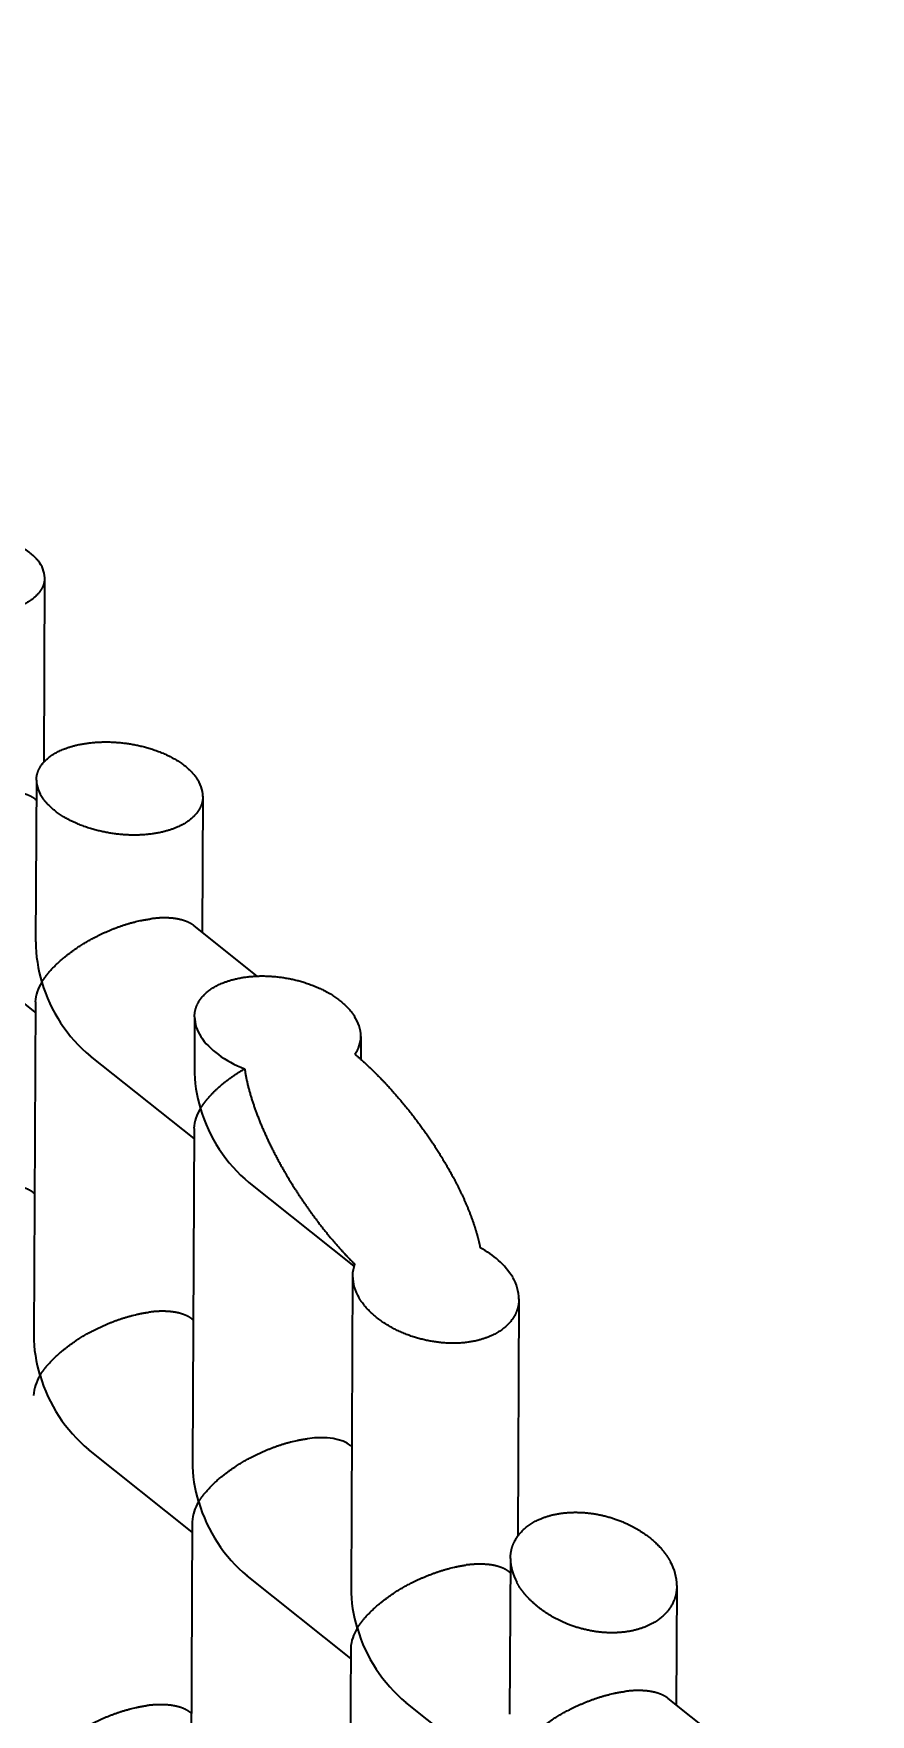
# Model space of a CAD drawing. Extents: x 23 to 587, y 4 to 413.
# Drawn here: x 424.98 to 427.5, y 160.91 to 165.95 of the extents above; entities that cross this region are included whole.
import ezdxf

# ---------------------------------------------------------------- set-up
doc = ezdxf.new("R2010")
doc.units = 0
doc.layers.get('0').update_dxf_attribs({"lineweight": 13})

# ---------------------------------------------------------------- blocks, each defined once
blk = doc.blocks.new('BLOCK6941')
at = {"color": 7, "lineweight": 35, "ltscale": 0.027688}
blk.add_line((-2.398, 42.559), (-2.403, 41.452), dxfattribs=at)
at = {"color": 7, "lineweight": 35, "ltscale": 0.024285}
blk.add_line((-2.447, 41.345), (-2.452, 40.373), dxfattribs=at)
at = {"color": 7, "lineweight": 35, "ltscale": 0.00016101}
for p, q in [((-2.447, 41.224), (-2.452, 41.228)), ((-2.459, 38.861), (-2.464, 38.865)), ((-1.506, 38.102), (-1.511, 38.106)), ((-0.553, 37.343), (-0.558, 37.347)), ((0.4, 36.583), (0.395, 36.587)), ((-1.517, 35.739), (-1.522, 35.743))]:
    blk.add_line(p, q, dxfattribs=at)
at = {"color": 7, "lineweight": 35, "ltscale": 0.020424}
blk.add_line((-1.447, 41.247), (-1.451, 40.43), dxfattribs=at)
at = {"color": 7, "lineweight": 35, "ltscale": 0.019884}
for p, q in [((-2.454, 39.95), (-3.076, 40.446)), ((-1.5, 39.191), (-2.123, 39.687)), ((-1.512, 36.828), (-2.134, 37.324)), ((-0.559, 36.069), (-1.181, 36.564)), ((0.394, 35.309), (-0.228, 35.805))]:
    blk.add_line(p, q, dxfattribs=at)
at = {"color": 7, "lineweight": 35, "ltscale": 0.012094}
blk.add_line((-1.121, 40.167), (-1.499, 40.469), dxfattribs=at)
at = {"color": 7, "lineweight": 35, "ltscale": 0.050027}
for p, q in [((-2.453, 40.012), (-2.463, 38.011)), ((-1.5, 39.252), (-1.51, 37.251)), ((-1.512, 36.89), (-1.521, 34.889)), ((-0.558, 36.13), (-0.568, 34.129))]:
    blk.add_line(p, q, dxfattribs=at)
at = {"color": 7, "lineweight": 35, "ltscale": 0.007727}
blk.add_line((-1.497, 39.923), (-1.498, 39.614), dxfattribs=at)
at = {"color": 7, "lineweight": 35, "ltscale": 0.003466}
blk.add_line((-0.498, 39.805), (-0.498, 39.667), dxfattribs=at)
at = {"color": 7, "lineweight": 35, "ltscale": 0.020154}
blk.add_line((-0.539, 38.425), (-1.169, 38.927), dxfattribs=at)
at = {"color": 7, "lineweight": 35, "ltscale": 0.046867}
blk.add_line((-0.548, 38.367), (-0.557, 36.492), dxfattribs=at)
at = {"color": 7, "lineweight": 35, "ltscale": 0.035605}
blk.add_line((0.452, 38.228), (0.445, 36.803), dxfattribs=at)
at = {"color": 7, "lineweight": 35, "ltscale": 0.023382}
blk.add_line((0.401, 36.668), (0.396, 35.733), dxfattribs=at)
at = {"color": 7, "lineweight": 35, "ltscale": 0.01792}
blk.add_line((1.4, 36.506), (1.397, 35.789), dxfattribs=at)
at = {"color": 7, "lineweight": 35, "ltscale": 0.01497}
blk.add_line((1.817, 35.455), (1.349, 35.828), dxfattribs=at)
at = {"color": 7, "lineweight": 35}
for centre, radius, start, end in [((-2.561, 42.554), 0.164, 1.8718, 39.8976), ((-2.257, 41.35), 0.19, 181.6178, 216.858), ((-1.638, 41.242), 0.191, 1.4617, 36.7385), ((-1.614, 40.376), 0.837, 180.1991, 197.116), ((-2.215, 39.998), 0.239, 146.5034, 176.6622), ((-1.538, 40.387), 0.913, 196.3594, 230.1725), ((-1.276, 39.928), 0.221, 181.3, 214.0367), ((-0.72, 39.801), 0.222, 1.1647, 33.9278), ((-0.682, 39.807), 0.184, 323.5641, 359.399), ((-0.661, 39.617), 0.837, 180.1991, 197.116), ((-1.262, 39.239), 0.239, 146.5034, 176.6622), ((-0.585, 39.628), 0.913, 196.3619, 230.1623), ((-0.003, 38.091), 0.496, 32.5779, 63.3847), ((-0.347, 38.366), 0.201, 159.3992, 179.8391), ((-0.291, 38.371), 0.257, 181.0485, 211.4778), ((0.194, 38.223), 0.258, 0.9253, 31.378), ((-1.626, 38.014), 0.837, 180.2046, 197.1191), ((-2.226, 37.635), 0.239, 146.5296, 176.692), ((-1.549, 38.025), 0.913, 196.3619, 230.1623), ((-0.673, 37.254), 0.837, 180.1991, 197.116), ((-1.273, 36.876), 0.239, 146.5296, 176.692), ((-0.596, 37.265), 0.913, 196.3619, 230.1623), ((0.699, 36.672), 0.298, 180.851, 209.1314), ((1.101, 36.502), 0.3, 0.741, 29.0388), ((0.28, 36.495), 0.837, 180.1991, 197.116), ((-0.32, 36.117), 0.239, 146.5034, 176.6622), ((0.357, 36.506), 0.913, 196.3594, 230.1725)]:
    blk.add_arc(centre, radius, start, end, dxfattribs=at)
for centre, major_axis, ratio, start_param, end_param in [((-1.007, 39.857), (0.486, -0.099), 0.584844, 3.653467, 4.434674), ((-1.011, 37.068), (0.489, 0.234), 0.464922, 0.221717, 0.956598)]:
    blk.add_ellipse(centre, major_axis=major_axis, ratio=ratio, start_param=start_param, end_param=end_param, dxfattribs=at)
for points, knots in [([(-3.397, 42.637), (-3.397, 42.67), (-3.387, 42.701), (-3.366, 42.731), (-3.294, 42.792), (-3.182, 42.832), (-3.108, 42.847), (-2.923, 42.861), (-2.733, 42.832), (-2.628, 42.801), (-2.525, 42.749), (-2.458, 42.685), (-2.449, 42.676), (-2.442, 42.668), (-2.435, 42.659)], [0, 0, 0, 0, 0, 0, 0.490845, 0.490845, 0.490845, 1.174623, 1.174623, 1.174623, 2.116609, 2.116609, 2.116609, 2.255986, 2.255986, 2.255986, 2.255986, 2.255986, 2.255986]), ([(-2.398, 42.559), (-2.398, 42.527), (-2.408, 42.494), (-2.43, 42.464), (-2.501, 42.401), (-2.613, 42.36), (-2.688, 42.346), (-2.872, 42.331), (-3.062, 42.362), (-3.167, 42.395), (-3.27, 42.448), (-3.338, 42.512), (-3.346, 42.521), (-3.353, 42.53), (-3.36, 42.538)], [0, 0, 0, 0, 0, 0, 0.492024, 0.492024, 0.492024, 1.176948, 1.176948, 1.176948, 2.120283, 2.120283, 2.120283, 2.25961, 2.25961, 2.25961, 2.25961, 2.25961, 2.25961]), ([(-2.447, 41.345), (-2.447, 41.38), (-2.436, 41.414), (-2.415, 41.446), (-2.343, 41.513), (-2.231, 41.555), (-2.156, 41.57), (-1.97, 41.584), (-1.779, 41.549), (-1.675, 41.513), (-1.573, 41.455), (-1.507, 41.385), (-1.499, 41.376), (-1.491, 41.366), (-1.485, 41.357)], [0, 0, 0, 0, 0, 0, 0.497094, 0.497094, 0.497094, 1.18585, 1.18585, 1.18585, 2.134776, 2.134776, 2.134776, 2.275014, 2.275014, 2.275014, 2.275014, 2.275014, 2.275014]), ([(-2.452, 41.228), (-2.476, 41.247), (-2.507, 41.262), (-2.545, 41.272), (-2.604, 41.278), (-2.669, 41.275), (-2.683, 41.274), (-2.698, 41.272), (-2.713, 41.27)], [0, 0, 0, 0, 0, 0, 0.4890695, 0.4890695, 0.4890695, 0.6239272, 0.6239272, 0.6239272, 0.6239272, 0.6239272, 0.6239272]), ([(-1.447, 41.247), (-1.447, 41.212), (-1.458, 41.177), (-1.479, 41.144), (-1.55, 41.076), (-1.663, 41.032), (-1.738, 41.017), (-1.924, 41.004), (-2.115, 41.041), (-2.22, 41.078), (-2.321, 41.137), (-2.387, 41.208), (-2.395, 41.217), (-2.403, 41.227), (-2.409, 41.236)], [0, 0, 0, 0, 0, 0, 0.498451, 0.498451, 0.498451, 1.188598, 1.188598, 1.188598, 2.139077, 2.139077, 2.139077, 2.279283, 2.279283, 2.279283, 2.279283, 2.279283, 2.279283]), ([(-2.415, 40.13), (-2.399, 40.156), (-2.379, 40.183), (-2.356, 40.21), (-2.273, 40.293), (-2.159, 40.372), (-2.066, 40.424), (-1.942, 40.474), (-1.817, 40.502), (-1.798, 40.505), (-1.778, 40.508), (-1.76, 40.511)], [0, 0, 0, 0, 0, 0, 0.437223, 0.437223, 0.437223, 1.382095, 1.382095, 1.382095, 1.555484, 1.555484, 1.555484, 1.555484, 1.555484, 1.555484]), ([(-1.499, 40.469), (-1.523, 40.487), (-1.554, 40.502), (-1.592, 40.513), (-1.651, 40.519), (-1.716, 40.516), (-1.73, 40.514), (-1.745, 40.513), (-1.76, 40.511)], [0, 0, 0, 0, 0, 0, 0.4890695, 0.4890695, 0.4890695, 0.6239272, 0.6239272, 0.6239272, 0.6239272, 0.6239272, 0.6239272]), ([(-1.497, 39.923), (-1.497, 39.961), (-1.486, 39.998), (-1.466, 40.032), (-1.394, 40.105), (-1.281, 40.15), (-1.205, 40.166), (-1.017, 40.178), (-0.826, 40.137), (-0.722, 40.096), (-0.622, 40.032), (-0.557, 39.955), (-0.549, 39.945), (-0.542, 39.935), (-0.535, 39.925)], [0, 0, 0, 0, 0, 0, 0.504291, 0.504291, 0.504291, 1.199174, 1.199174, 1.199174, 2.156423, 2.156423, 2.156423, 2.297663, 2.297663, 2.297663, 2.297663, 2.297663, 2.297663]), ([(-0.533, 39.698), (-0.437, 39.616), (-0.351, 39.529), (-0.271, 39.44), (-0.124, 39.258), (-0.002, 39.069), (0.053, 38.973), (0.126, 38.829), (0.18, 38.682), (0.196, 38.633), (0.209, 38.584), (0.219, 38.535)], [0, 0, 0, 0, 0, 0, 1.280481, 1.280481, 1.280481, 2.534578, 2.534578, 2.534578, 3.146026, 3.146026, 3.146026, 3.146026, 3.146026, 3.146026]), ([(-1.462, 39.371), (-1.447, 39.394), (-1.43, 39.419), (-1.409, 39.443), (-1.362, 39.493), (-1.303, 39.541), (-1.27, 39.565), (-1.234, 39.589), (-1.196, 39.611)], [0, 0, 0, 0, 0, 0, 0.3977059, 0.3977059, 0.3977059, 0.8192552, 0.8192552, 0.8192552, 0.8192552, 0.8192552, 0.8192552]), ([(-1.196, 39.611), (-1.183, 39.516), (-1.156, 39.421), (-1.123, 39.328), (-1.04, 39.137), (-0.934, 38.948), (-0.875, 38.854), (-0.776, 38.712), (-0.663, 38.574), (-0.622, 38.527), (-0.58, 38.482), (-0.535, 38.437)], [0, 0, 0, 0, 0, 0, 1.235612, 1.235612, 1.235612, 2.488672, 2.488672, 2.488672, 3.134192, 3.134192, 3.134192, 3.134192, 3.134192, 3.134192]), ([(-2.464, 38.865), (-2.487, 38.884), (-2.518, 38.899), (-2.557, 38.909), (-2.615, 38.915), (-2.68, 38.912), (-2.695, 38.911), (-2.709, 38.91), (-2.724, 38.908)], [0, 0, 0, 0, 0, 0, 0.4890695, 0.4890695, 0.4890695, 0.6239272, 0.6239272, 0.6239272, 0.6239272, 0.6239272, 0.6239272]), ([(0.452, 38.228), (0.451, 38.186), (0.441, 38.146), (0.421, 38.108), (0.35, 38.029), (0.235, 37.979), (0.159, 37.962), (-0.032, 37.952), (-0.225, 38.003), (-0.327, 38.05), (-0.425, 38.122), (-0.489, 38.204), (-0.497, 38.215), (-0.504, 38.226), (-0.51, 38.237)], [0, 0, 0, 0, 0, 0, 0.514308, 0.514308, 0.514308, 1.218641, 1.218641, 1.218641, 2.187734, 2.187734, 2.187734, 2.330134, 2.330134, 2.330134, 2.330134, 2.330134, 2.330134]), ([(-2.426, 37.767), (-2.41, 37.794), (-2.391, 37.82), (-2.367, 37.847), (-2.284, 37.93), (-2.17, 38.01), (-2.077, 38.061), (-1.953, 38.111), (-1.828, 38.139), (-1.809, 38.143), (-1.79, 38.146), (-1.771, 38.148)], [0, 0, 0, 0, 0, 0, 0.437223, 0.437223, 0.437223, 1.382095, 1.382095, 1.382095, 1.555484, 1.555484, 1.555484, 1.555484, 1.555484, 1.555484]), ([(-1.511, 38.106), (-1.534, 38.125), (-1.565, 38.14), (-1.604, 38.15), (-1.662, 38.156), (-1.727, 38.153), (-1.742, 38.152), (-1.756, 38.15), (-1.771, 38.148)], [0, 0, 0, 0, 0, 0, 0.4890695, 0.4890695, 0.4890695, 0.6239272, 0.6239272, 0.6239272, 0.6239272, 0.6239272, 0.6239272]), ([(-1.473, 37.008), (-1.457, 37.034), (-1.438, 37.061), (-1.414, 37.088), (-1.331, 37.171), (-1.217, 37.25), (-1.124, 37.302), (-1, 37.352), (-0.875, 37.38), (-0.856, 37.383), (-0.837, 37.386), (-0.818, 37.389)], [0, 0, 0, 0, 0, 0, 0.437223, 0.437223, 0.437223, 1.382095, 1.382095, 1.382095, 1.555484, 1.555484, 1.555484, 1.555484, 1.555484, 1.555484]), ([(0.401, 36.668), (0.401, 36.712), (0.411, 36.754), (0.431, 36.794), (0.502, 36.878), (0.618, 36.931), (0.695, 36.947), (0.861, 36.955), (1.027, 36.915), (1.108, 36.882), (1.217, 36.819), (1.3, 36.739), (1.325, 36.71), (1.346, 36.679), (1.363, 36.648)], [0, 0, 0, 0, 0, 0, 0.521978, 0.521978, 0.521978, 1.23332, 1.23332, 1.23332, 1.973706, 1.973706, 1.973706, 2.355805, 2.355805, 2.355805, 2.355805, 2.355805, 2.355805]), ([(-0.52, 36.249), (-0.504, 36.275), (-0.485, 36.302), (-0.461, 36.328), (-0.378, 36.412), (-0.264, 36.491), (-0.171, 36.542), (-0.047, 36.592), (0.078, 36.62), (0.097, 36.624), (0.116, 36.627), (0.135, 36.63)], [0, 0, 0, 0, 0, 0, 0.437223, 0.437223, 0.437223, 1.382095, 1.382095, 1.382095, 1.555484, 1.555484, 1.555484, 1.555484, 1.555484, 1.555484]), ([(0.395, 36.587), (0.372, 36.606), (0.341, 36.621), (0.303, 36.631), (0.244, 36.637), (0.179, 36.634), (0.165, 36.633), (0.15, 36.631), (0.135, 36.63)], [0, 0, 0, 0, 0, 0, 0.4890695, 0.4890695, 0.4890695, 0.6239272, 0.6239272, 0.6239272, 0.6239272, 0.6239272, 0.6239272]), ([(1.4, 36.506), (1.4, 36.468), (1.393, 36.431), (1.378, 36.395), (1.321, 36.311), (1.221, 36.252), (1.148, 36.23), (0.986, 36.21), (0.817, 36.243), (0.735, 36.271), (0.613, 36.334), (0.517, 36.418), (0.485, 36.453), (0.458, 36.489), (0.438, 36.527)], [0, 0, 0, 0, 0, 0, 0.449941, 0.449941, 0.449941, 1.158062, 1.158062, 1.158062, 1.901189, 1.901189, 1.901189, 2.362687, 2.362687, 2.362687, 2.362687, 2.362687, 2.362687]), ([(0.433, 35.489), (0.449, 35.515), (0.468, 35.542), (0.492, 35.569), (0.575, 35.652), (0.689, 35.732), (0.782, 35.783), (0.906, 35.833), (1.031, 35.861), (1.05, 35.865), (1.069, 35.868), (1.088, 35.87)], [0, 0, 0, 0, 0, 0, 0.437223, 0.437223, 0.437223, 1.382095, 1.382095, 1.382095, 1.555484, 1.555484, 1.555484, 1.555484, 1.555484, 1.555484]), ([(1.349, 35.828), (1.325, 35.846), (1.294, 35.862), (1.256, 35.872), (1.197, 35.878), (1.132, 35.875), (1.118, 35.874), (1.103, 35.872), (1.088, 35.87)], [0, 0, 0, 0, 0, 0, 0.4890695, 0.4890695, 0.4890695, 0.6239272, 0.6239272, 0.6239272, 0.6239272, 0.6239272, 0.6239272]), ([(-2.437, 35.405), (-2.422, 35.431), (-2.402, 35.458), (-2.379, 35.484), (-2.296, 35.568), (-2.181, 35.647), (-2.088, 35.698), (-1.965, 35.748), (-1.84, 35.776), (-1.82, 35.78), (-1.801, 35.783), (-1.782, 35.786)], [0, 0, 0, 0, 0, 0, 0.437223, 0.437223, 0.437223, 1.382095, 1.382095, 1.382095, 1.555484, 1.555484, 1.555484, 1.555484, 1.555484, 1.555484]), ([(-1.522, 35.743), (-1.545, 35.762), (-1.576, 35.777), (-1.615, 35.787), (-1.673, 35.793), (-1.739, 35.79), (-1.753, 35.789), (-1.767, 35.787), (-1.782, 35.786)], [0, 0, 0, 0, 0, 0, 0.4890695, 0.4890695, 0.4890695, 0.6239272, 0.6239272, 0.6239272, 0.6239272, 0.6239272, 0.6239272])]:
    blk.add_open_spline(points, degree=5, knots=knots, dxfattribs=at)
blk = doc.blocks.new('BLOCK6951')
at = {"color": 7, "lineweight": 35}
for centre, major_axis, start_param, end_param in [((-0.734, -0.272), (-6.501, 49.828), 0.000034, 1.212678), ((-0.087, -0.188), (-5.919, 45.366), 0.019728, 3.121964), ((-0.734, -0.272), (-5.919, 45.366), 0.000034, 3.141627)]:
    blk.add_ellipse(centre, major_axis=major_axis, ratio=0.361678, start_param=start_param, end_param=end_param, dxfattribs=at)

msp = doc.modelspace()

# ---------------------------------------------------------------- block references
at = {"lineweight": 0, "xscale": 0.5, "yscale": 0.5, "zscale": 0.5}
for name, p in [('BLOCK6951', (431.573, 151.8767)), ('BLOCK6941', (426.2143, 143.0406))]:
    msp.add_blockref(name, p, dxfattribs=at)

doc.saveas('drawing.dxf')
